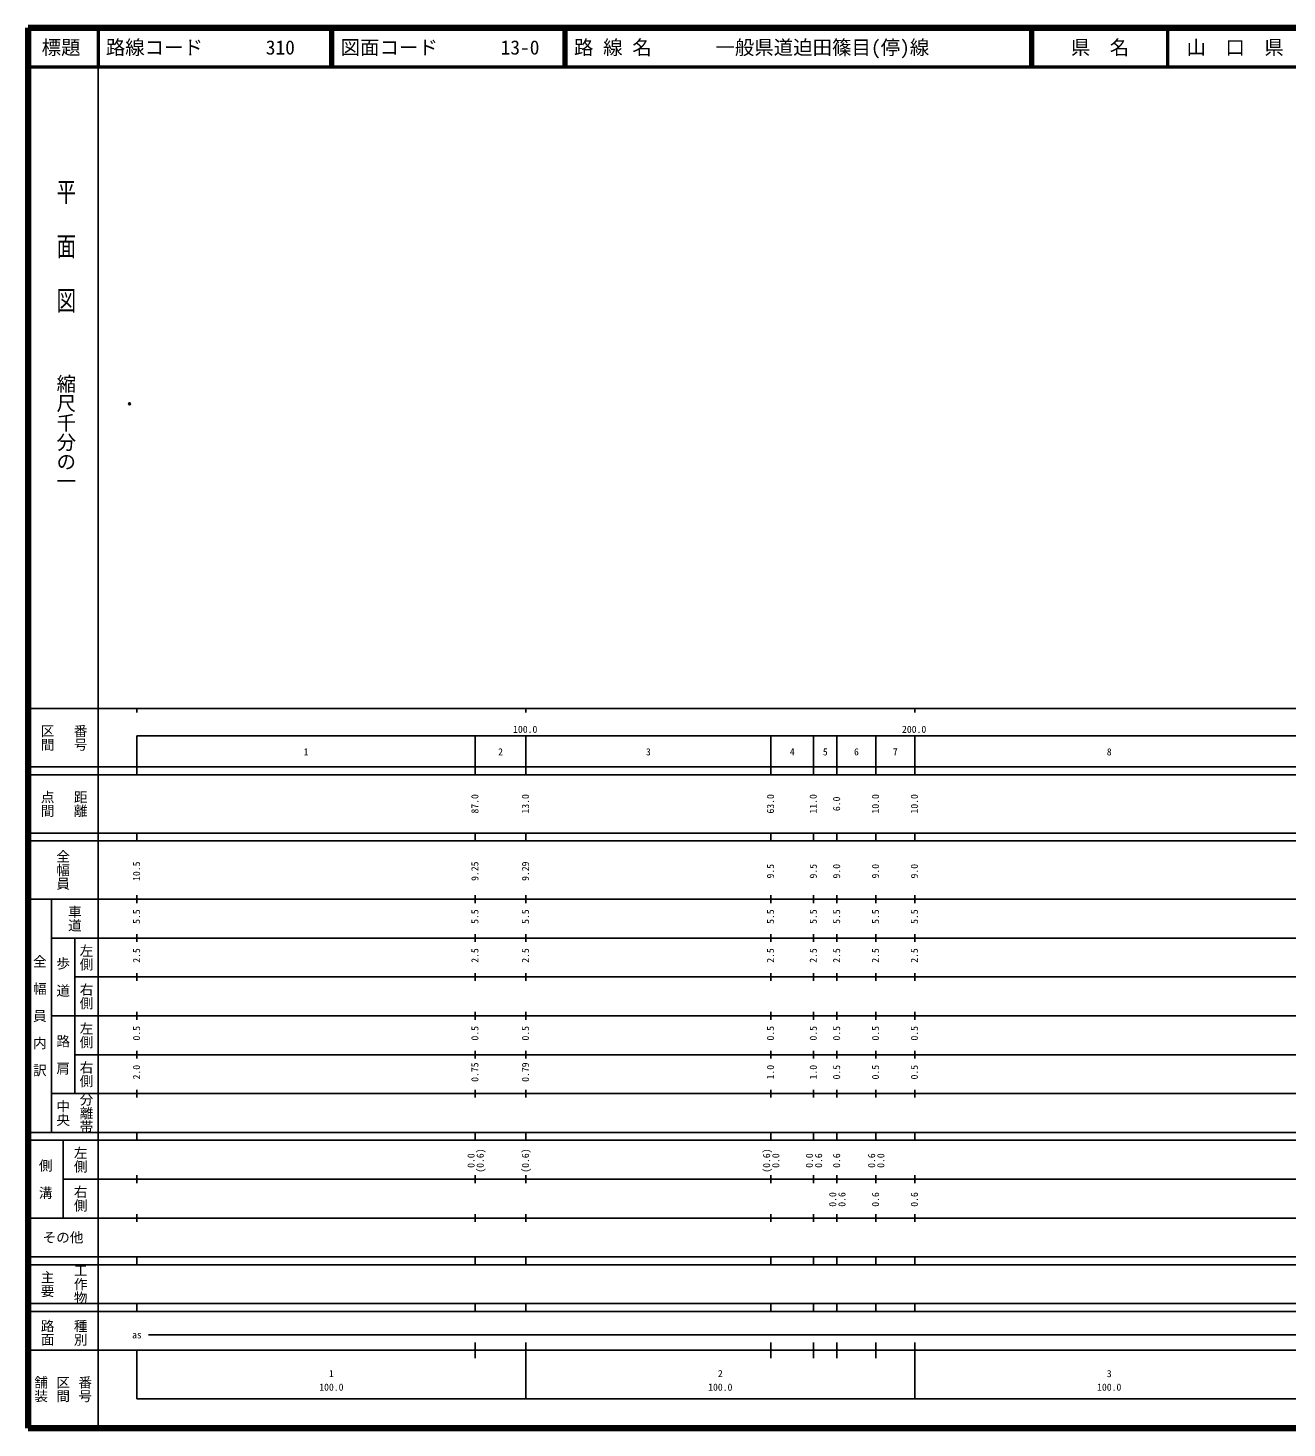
# Model space of a CAD drawing. Units: millimetres on the paper. Extents: x 40 to 680, y 20 to 380.
# Drawn here: x 40 to 363.7, y 20 to 380 of the extents above; entities that cross this region are included whole.
import ezdxf
from ezdxf.enums import TextEntityAlignment as Align

# ---------------------------------------------------------------- set-up
doc = ezdxf.new("R2010")
doc.units = ezdxf.units.MM
doc.header["$PDMODE"] = 32
doc.header["$PDSIZE"] = 0.5
doc.layers.add('M-OTRS', color=6, linetype='Continuous')
doc.layers.add('M-TTL-TXT', color=7, linetype='Continuous')
for name, color, linetype, lineweight in [('M-TTL', 2, 'Continuous', 140), ('M-TTL-BAND', 7, 'Continuous', 25), ('M-TTL-LINE', 7, 'Continuous', 50)]:
    doc.layers.add(name, color=color, linetype=linetype, lineweight=lineweight)
doc.styles.add('@ＭＳ ゴシック', font='')
doc.styles.add('ＭＳ ゴシック', font='')
doc.styles.get('@ＭＳ ゴシック').set_extended_font_data('@MS Gothic')
doc.styles.get('ＭＳ ゴシック').set_extended_font_data('MS Gothic')

msp = doc.modelspace()

# ---------------------------------------------------------------- linework, layer by layer
at = {"layer": 'M-OTRS'}
msp.add_point((66.122, 283.372), dxfattribs=at)
at = {"layer": 'M-TTL'}
for p, q in [((40, 380), (40, 20)), ((680, 380), (40, 380)), ((40, 20), (680, 20))]:
    msp.add_line(p, q, dxfattribs=at)
at = {"layer": 'M-TTL-BAND'}
for p, q in [((58, 370), (58, 20)), ((40, 205), (579, 205)), ((68, 205), (68, 204)), ((168, 205), (168, 204)), ((268, 205), (268, 204)), ((68, 198), (579, 198)), ((68, 198), (68, 188)), ((155, 188), (155, 198)), ((168, 188), (168, 198)), ((231, 188), (231, 198)), ((242, 188), (242, 198)), ((248, 188), (248, 198)), ((258, 188), (258, 198)), ((268, 188), (268, 198)), ((40, 190), (579, 190)), ((40, 188), (579, 188)), ((40, 173), (579, 173)), ((68, 171), (68, 173)), ((155, 171), (155, 173)), ((168, 171), (168, 173)), ((231, 171), (231, 173)), ((242, 171), (242, 173)), ((248, 171), (248, 173)), ((258, 171), (258, 173)), ((268, 171), (268, 173)), ((40, 171), (579, 171)), ((40, 156), (579, 156)), ((46, 96), (46, 156)), ((68, 155), (68, 157)), ((155, 155), (155, 157)), ((168, 155), (168, 157)), ((231, 155), (231, 157)), ((242, 155), (242, 157)), ((248, 155), (248, 157)), ((258, 155), (258, 157)), ((268, 155), (268, 157)), ((46, 146), (579, 146)), ((52, 146), (52, 106)), ((68, 145), (68, 147)), ((155, 145), (155, 147)), ((168, 145), (168, 147)), ((231, 145), (231, 147)), ((242, 145), (242, 147)), ((248, 145), (248, 147)), ((258, 145), (258, 147)), ((268, 145), (268, 147)), ((68, 135), (68, 137)), ((155, 135), (155, 137)), ((168, 135), (168, 137)), ((231, 135), (231, 137)), ((242, 135), (242, 137)), ((248, 135), (248, 137)), ((258, 135), (258, 137)), ((268, 135), (268, 137)), ((52, 136), (579, 136)), ((46, 126), (579, 126)), ((68, 125), (68, 127)), ((155, 125), (155, 127)), ((168, 125), (168, 127)), ((231, 125), (231, 127)), ((242, 125), (242, 127)), ((248, 125), (248, 127)), ((258, 125), (258, 127)), ((268, 125), (268, 127)), ((52, 116), (579, 116)), ((68, 115), (68, 117)), ((155, 115), (155, 117)), ((168, 115), (168, 117)), ((231, 115), (231, 117)), ((242, 115), (242, 117)), ((248, 115), (248, 117)), ((258, 115), (258, 117)), ((268, 115), (268, 117)), ((46, 106), (579, 106)), ((68, 105), (68, 107)), ((155, 105), (155, 107)), ((168, 105), (168, 107)), ((231, 105), (231, 107)), ((242, 105), (242, 107)), ((248, 105), (248, 107)), ((258, 105), (258, 107)), ((268, 105), (268, 107)), ((40, 96), (579, 96)), ((40, 94), (579, 94)), ((49, 94), (49, 74)), ((68, 94), (68, 96)), ((155, 94), (155, 96)), ((168, 94), (168, 96)), ((231, 94), (231, 96)), ((242, 94), (242, 96)), ((248, 94), (248, 96)), ((258, 94), (258, 96)), ((268, 94), (268, 96)), ((49, 84), (579, 84)), ((68, 83), (68, 85)), ((155, 83), (155, 85)), ((168, 83), (168, 85)), ((231, 83), (231, 85)), ((242, 83), (242, 85)), ((248, 83), (248, 85)), ((258, 83), (258, 85)), ((268, 83), (268, 85)), ((40, 74), (579, 74)), ((68, 73), (68, 75)), ((155, 73), (155, 75)), ((168, 73), (168, 75)), ((231, 73), (231, 75)), ((242, 73), (242, 75)), ((248, 73), (248, 75)), ((258, 73), (258, 75)), ((268, 73), (268, 75)), ((40, 64), (579, 64)), ((40, 62), (579, 62)), ((68, 62), (68, 64)), ((155, 62), (155, 64)), ((168, 62), (168, 64)), ((231, 62), (231, 64)), ((242, 62), (242, 64)), ((248, 62), (248, 64)), ((258, 62), (258, 64)), ((268, 62), (268, 64)), ((40, 52), (579, 52)), ((68, 50), (68, 52)), ((155, 50), (155, 52)), ((168, 50), (168, 52)), ((231, 50), (231, 52)), ((242, 50), (242, 52)), ((248, 50), (248, 52)), ((258, 50), (258, 52)), ((268, 50), (268, 52)), ((40, 50), (579, 50)), ((71, 44), (565, 44)), ((40, 40), (579, 40)), ((68, 40), (68, 27.5)), ((155, 38), (155, 42)), ((168, 27.5), (168, 42)), ((231, 38), (231, 42)), ((242, 38), (242, 42)), ((248, 38), (248, 42)), ((258, 38), (258, 42)), ((268, 27.5), (268, 42)), ((68, 27.5), (579, 27.5))]:
    msp.add_line(p, q, dxfattribs=at)
at = {"layer": 'M-TTL-LINE'}
for p, q in [((58, 380), (58, 370)), ((117.75, 380), (117.75, 370)), ((118.25, 380), (118.25, 370)), ((177.75, 380), (177.75, 370)), ((178.25, 380), (178.25, 370)), ((297.75, 380), (297.75, 370)), ((298.25, 380), (298.25, 370)), ((333, 380), (333, 370)), ((40, 370), (680, 370))]:
    msp.add_line(p, q, dxfattribs=at)

# ---------------------------------------------------------------- texts
at = {"layer": 'M-TTL-BAND', "style": '@ＭＳ ゴシック', "width": 1.4}
msp.add_text('平  面  図', height=3.666, rotation=270, dxfattribs=at).set_placement((49.777, 306.475), align=Align.MIDDLE_RIGHT)
at = {"layer": 'M-TTL-BAND', "style": '@ＭＳ ゴシック'}
msp.add_text('縮尺千分の一', height=3.666, rotation=270, dxfattribs=at).set_placement((49.777, 261.03), align=Align.MIDDLE_RIGHT)
for s, p in [('区間', (45, 197.5)), ('番号', (53.5, 197.5)), ('点間', (45, 180.5)), ('距離', (53.5, 180.5)), ('全幅員', (49, 163.5)), ('車道', (52, 151)), ('左側', (55, 141)), ('全\u3000幅\u3000員\u3000内\u3000訳', (43, 126)), ('歩\u3000道', (49, 136)), ('右側', (55, 131)), ('左側', (55, 121)), ('路\u3000肩', (49, 116)), ('右側', (55, 111)), ('分離帯', (55, 101)), ('中央', (49, 101)), ('左側', (53.5, 89)), ('側\u3000溝', (44.5, 84)), ('右側', (53.5, 79)), ('工作物', (53.5, 57)), ('主要', (45, 57)), ('路面', (45, 44.5)), ('種別', (53.5, 44.5)), ('舗装', (43.333, 30)), ('区間', (49, 30)), ('番号', (54.667, 30))]:
    msp.add_text(s, height=2.566, rotation=270, dxfattribs=at).set_placement(p, align=Align.MIDDLE_CENTER)
at = {"layer": 'M-TTL-BAND', "style": 'ＭＳ ゴシック'}
for s, p in [('100.0', (167.844, 198.195)), ('200.0', (267.844, 198.195)), ('1', (111.5, 192.405)), ('2', (161.5, 192.405)), ('3', (199.5, 192.405)), ('4', (236.5, 192.405)), ('5', (245, 192.405)), ('6', (253, 192.405)), ('7', (263, 192.405)), ('8', (318, 192.405)), ('as', (68, 42.5)), ('1', (118, 32.523)), ('2', (218, 32.523)), ('3', (318, 32.523)), ('100.0', (118, 29.033)), ('100.0', (218, 29.033)), ('100.0', (318, 29.033))]:
    msp.add_text(s, height=1.833, dxfattribs=at).set_placement(p, align=Align.BOTTOM_CENTER)
for s, p in [('87.0', (156.362, 180.5)), ('13.0', (169.362, 180.5)), ('63.0', (232.362, 180.5)), ('11.0', (243.362, 180.5)), ('6.0', (249.362, 180.5)), ('10.0', (259.362, 180.5)), ('10.0', (269.362, 180.5)), ('10.5', (69.362, 163.174)), ('9.25', (156.362, 163.174)), ('9.29', (169.362, 163.174)), ('9.5', (232.362, 163.174)), ('9.5', (243.362, 163.174)), ('9.0', (249.362, 163.174)), ('9.0', (259.362, 163.174)), ('9.0', (269.362, 163.174)), ('5.5', (69.362, 151.5)), ('5.5', (156.362, 151.5)), ('5.5', (169.362, 151.5)), ('5.5', (232.362, 151.5)), ('5.5', (243.362, 151.5)), ('5.5', (249.362, 151.5)), ('5.5', (259.362, 151.5)), ('5.5', (269.362, 151.5)), ('2.5', (69.362, 141.5)), ('2.5', (156.362, 141.5)), ('2.5', (169.362, 141.5)), ('2.5', (232.362, 141.5)), ('2.5', (243.362, 141.5)), ('2.5', (249.362, 141.5)), ('2.5', (259.362, 141.5)), ('2.5', (269.362, 141.5)), ('0.5', (69.362, 121.5)), ('0.5', (156.362, 121.5)), ('0.5', (169.362, 121.5)), ('0.5', (232.362, 121.5)), ('0.5', (243.362, 121.5)), ('0.5', (249.362, 121.5)), ('0.5', (259.362, 121.5)), ('0.5', (269.362, 121.5)), ('2.0', (69.362, 111.5)), ('0.75', (156.362, 111.5)), ('0.79', (169.362, 111.5)), ('1.0', (232.362, 111.5)), ('1.0', (243.362, 111.5)), ('0.5', (249.362, 111.5)), ('0.5', (259.362, 111.5)), ('0.5', (269.362, 111.5)), ('0.0', (155.362, 88.764)), ('(0.6)', (157.732, 88.764)), ('(0.6)', (169.362, 88.764)), ('(0.6)', (231.362, 88.764)), ('0.0', (233.732, 88.764)), ('0.0', (242.362, 88.764)), ('0.6', (244.732, 88.764)), ('0.6', (249.362, 88.764)), ('0.6', (258.362, 88.764)), ('0.0', (260.732, 88.764)), ('0.0', (248.362, 78.764)), ('0.6', (250.732, 78.764)), ('0.6', (259.362, 78.764)), ('0.6', (269.362, 78.764))]:
    msp.add_text(s, height=1.833, rotation=90, dxfattribs=at).set_placement(p, align=Align.BOTTOM_CENTER)
msp.add_text('その他', height=2.566, dxfattribs=at).set_placement((49, 69), align=Align.MIDDLE_CENTER)
at = {"layer": 'M-TTL-TXT', "style": 'ＭＳ ゴシック'}
for s, p in [('標題', (48.5, 375)), ('県\u3000名', (315.625, 375)), ('山\u3000口\u3000県', (350.375, 375))]:
    msp.add_text(s, height=3.666, dxfattribs=at).set_placement(p, align=Align.MIDDLE_CENTER)
for s, p in [('路線コード', (60, 375)), ('310', (101.142, 375)), ('図面コード', (120.38, 375)), ('13-0', (161.521, 375)), ('路 線 名', (180.38, 375)), ('一般県道迫田篠目(停)線', (216.734, 375))]:
    msp.add_text(s, height=3.666, dxfattribs=at).set_placement(p, align=Align.MIDDLE_LEFT)

doc.saveas('drawing.dxf')
